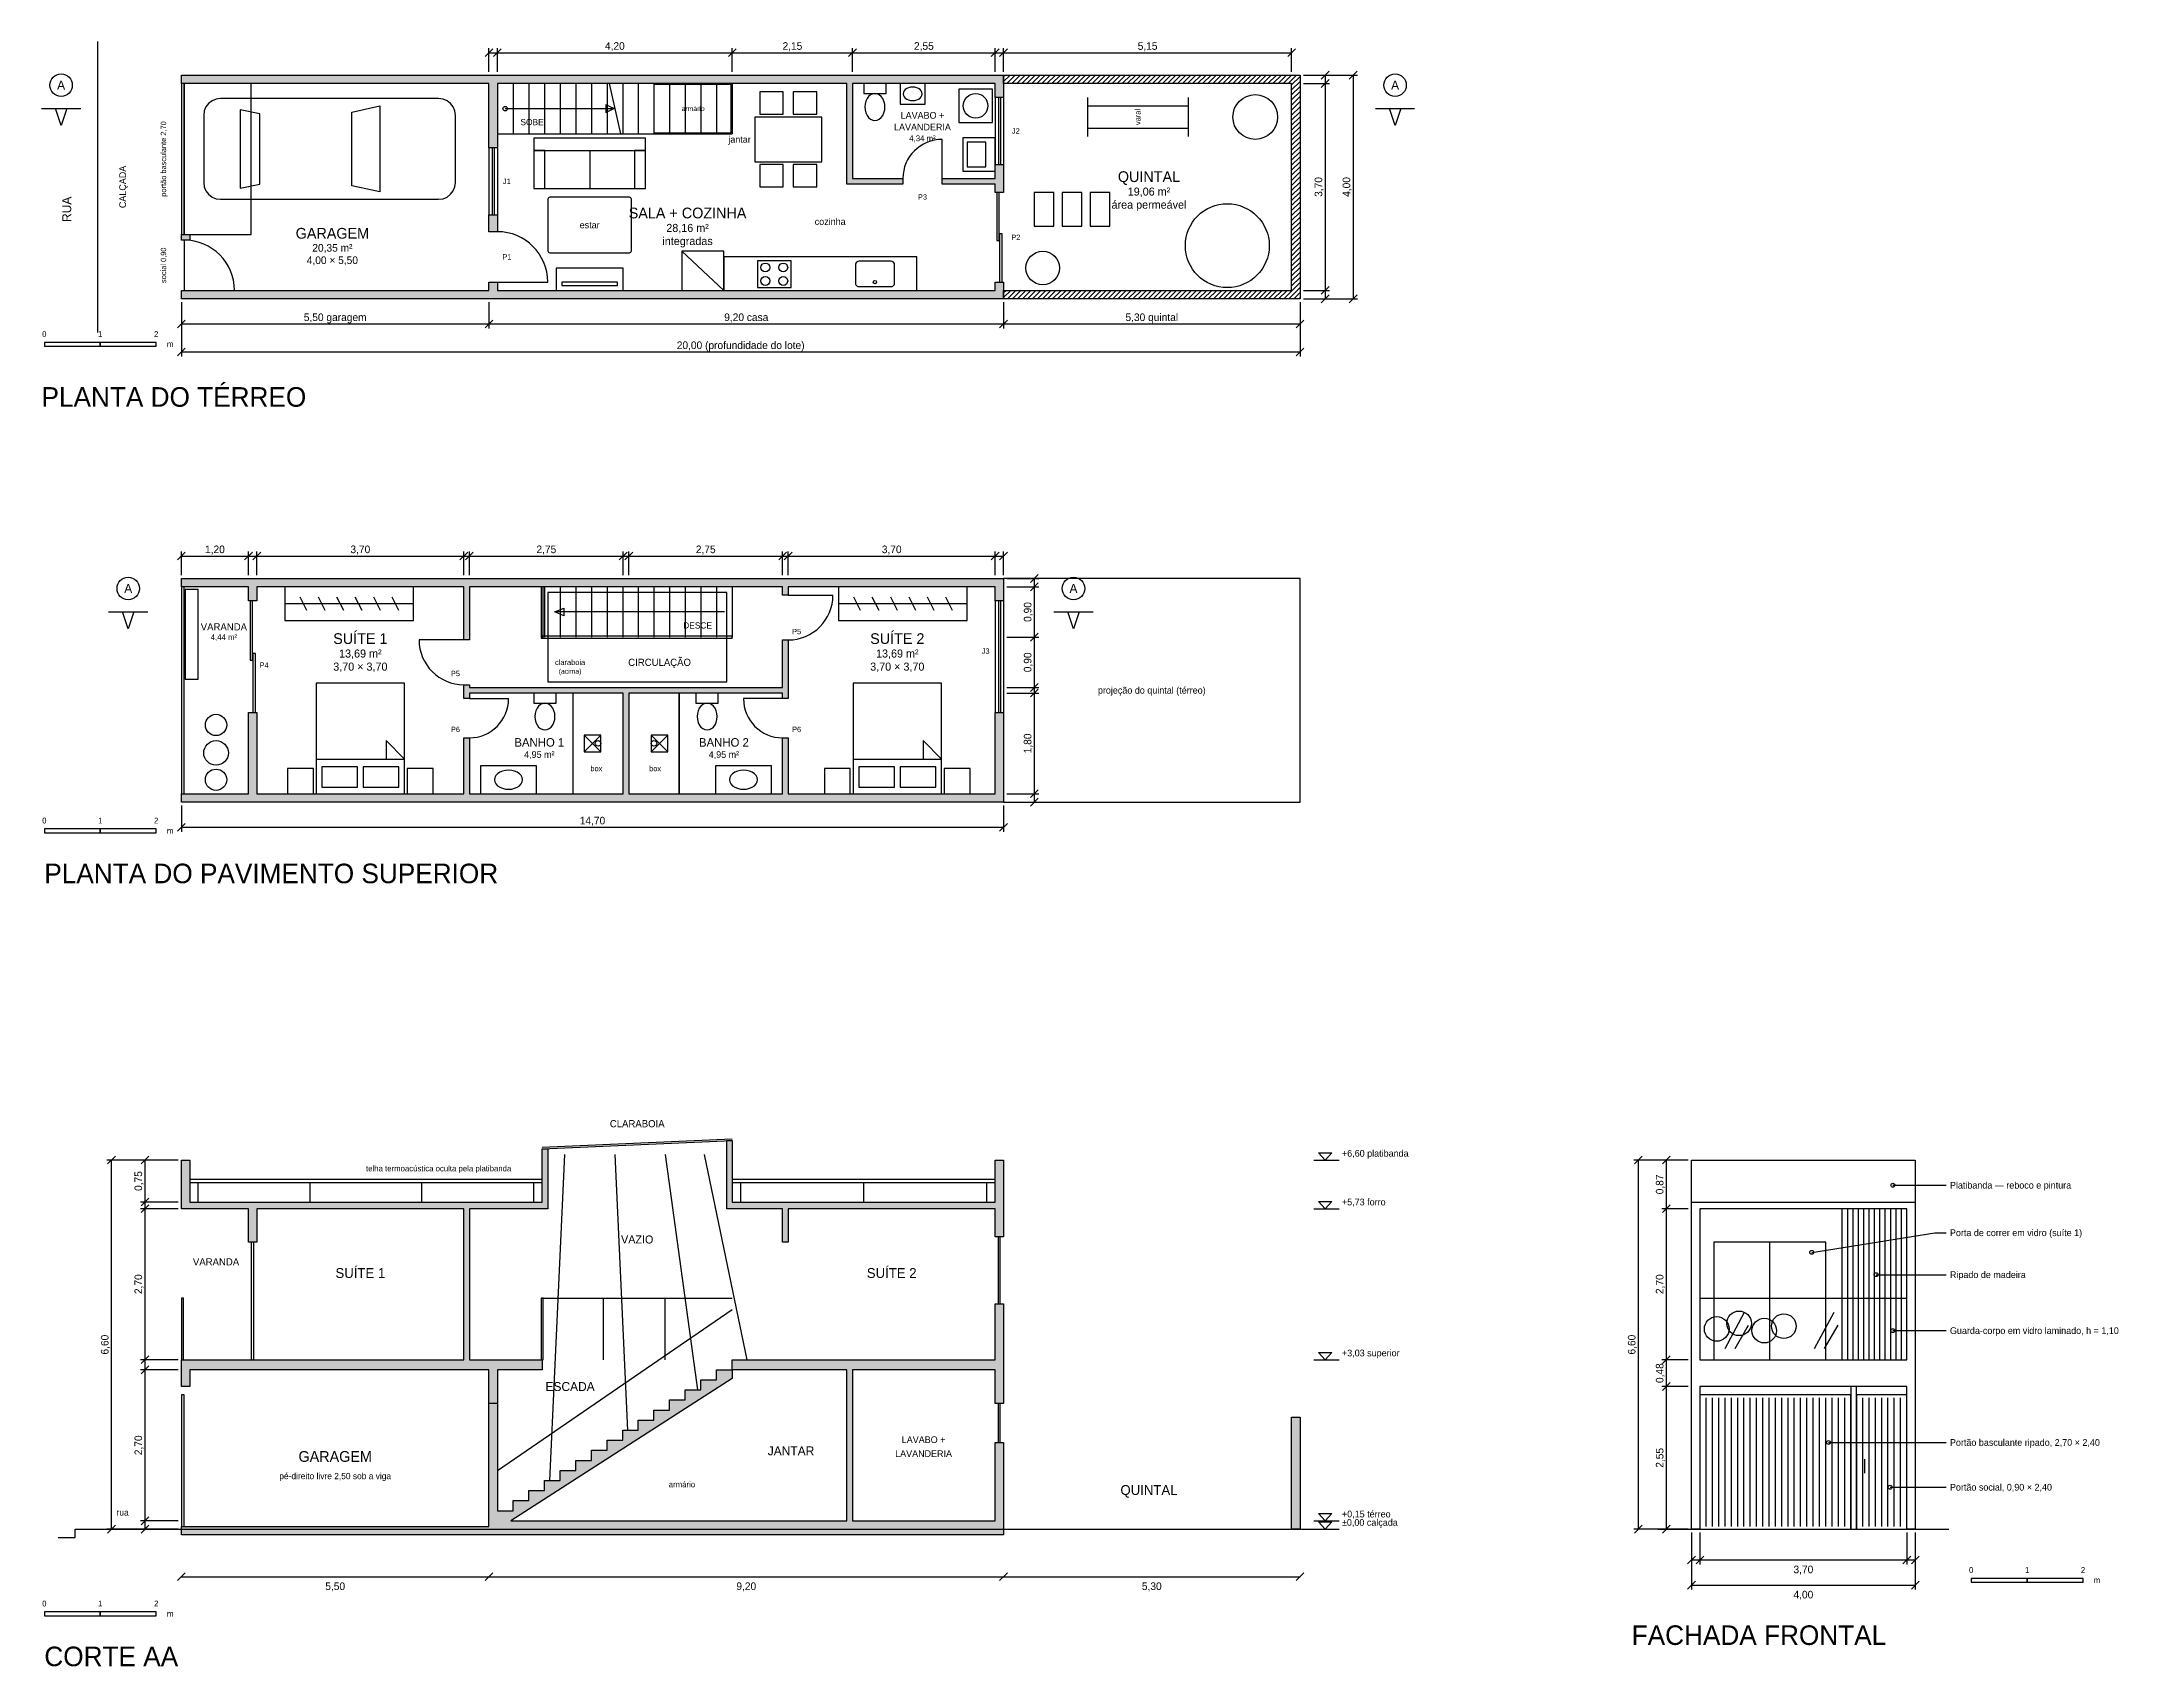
# Model space of a CAD drawing. Header units: metres. Extents: x -2.5 to 34.6, y -28.5 to 0.6.
import ezdxf
from ezdxf.enums import TextEntityAlignment as Align

# ---------------------------------------------------------------- set-up
doc = ezdxf.new("R2010")
doc.units = ezdxf.units.M
for name, color, linetype in [('CORTE-ELEMENTOS', 7, 'Continuous'), ('CORTE-INDICACAO', 1, 'Continuous'), ('COTAS', 3, 'Continuous'), ('ESCADA', 7, 'Continuous'), ('ESQUADRIAS', 5, 'Continuous'), ('FACHADA', 7, 'Continuous'), ('MOBILIARIO', 8, 'Continuous'), ('MUROS', 8, 'Continuous'), ('PAREDES', 7, 'Continuous'), ('PISOS', 9, 'Continuous'), ('PROJECOES', 9, 'Continuous'), ('TEXTOS', 7, 'Continuous'), ('VISTAS', 8, 'Continuous')]:
    doc.layers.add(name, color=color, linetype=linetype)

msp = doc.modelspace()

# ---------------------------------------------------------------- hatches: boundary and pattern name
at = {"layer": 'CORTE-ELEMENTOS'}
h = msp.add_hatch(color=7, dxfattribs=at)
h.paths.add_polyline_path([(0, -26.1), (0, -25.95), (5.5, -25.95), (5.5, -25.85), (5.5, -23.15), (0.15, -23.15), (0.15, -23.45), (0, -23.45), (0, -23.15), (0, -22.97), (0.15, -22.97), (5.05, -22.97), (5.05, -20.27), (1.35, -20.27), (1.35, -20.87), (1.2, -20.87), (1.2, -20.27), (0, -20.27), (0, -20.15), (0, -19.4), (0.15, -19.4), (0.15, -20.15), (6.45, -20.15), (6.45, -19.2), (6.55, -19.2), (6.55, -20.15), (6.55, -20.27), (5.15, -20.27), (5.15, -22.97), (6.45, -22.97), (6.45, -23.15), (5.65, -23.15), (5.65, -25.67), (5.93, -25.67), (5.93, -25.49), (6.21, -25.49), (6.21, -25.31), (6.49, -25.31), (6.49, -25.13), (6.77, -25.13), (6.77, -24.95), (7.05, -24.95), (7.05, -24.77), (7.33, -24.77), (7.33, -24.59), (7.61, -24.59), (7.61, -24.41), (7.89, -24.41), (7.89, -24.23), (8.17, -24.23), (8.17, -24.05), (8.45, -24.05), (8.45, -23.87), (8.73, -23.87), (8.73, -23.69), (9.01, -23.69), (9.01, -23.51), (9.29, -23.51), (9.29, -23.33), (9.57, -23.33), (9.57, -23.15), (9.85, -23.15), (9.85, -23.305), (5.89, -25.85), (11.9, -25.85), (11.9, -23.15), (9.85, -23.15), (9.85, -22.97), (14.55, -22.97), (14.55, -21.97), (14.7, -21.97), (14.7, -22.97), (14.7, -23.15), (14.7, -23.75), (14.55, -23.75), (14.55, -23.15), (12, -23.15), (12, -25.85), (14.55, -25.85), (14.55, -24.45), (14.7, -24.45), (14.7, -25.85), (14.7, -26.1), (5.5, -26.1), (0, -26.1)])
h.paths.add_polyline_path([(9.75, -19.05), (9.85, -19.05), (9.85, -20.15), (14.55, -20.15), (14.55, -19.4), (14.7, -19.4), (14.7, -20.15), (14.7, -20.27), (14.7, -20.77), (14.55, -20.77), (14.55, -20.27), (10.85, -20.27), (10.85, -20.87), (10.75, -20.87), (10.75, -20.27), (9.75, -20.27), (9.75, -20.15), (9.75, -19.05)])
h.paths.add_polyline_path([(20, -26), (19.85, -26), (19.85, -24), (20, -24), (20, -26)])
at = {"layer": 'MUROS'}
h = msp.add_hatch(dxfattribs=at)
h.set_pattern_fill('ANSI31', scale=0.02)
h.paths.add_polyline_path([(14.7, 0), (20, 0), (20, -0.15), (20, -3.85), (20, -4), (14.7, -4), (14.7, -3.85), (19.85, -3.85), (19.85, -0.15), (14.7, -0.15), (14.7, 0)])
at = {"layer": 'PAREDES'}
h = msp.add_hatch(color=7, dxfattribs=at)
h.paths.add_polyline_path([(0.15, -2.95), (0, -2.95), (0, -2.85), (0.15, -2.85), (0.15, -2.95)])
h.paths.add_polyline_path([(0, -0.15), (0, 0), (14.7, 0), (14.7, -0.15), (14.7, -0.4), (14.55, -0.4), (14.55, -0.15), (12, -0.15), (12, -1.85), (12.9, -1.85), (12.9, -1.95), (12, -1.95), (11.9, -1.95), (11.9, -0.15), (5.65, -0.15), (5.65, -1.3), (5.5, -1.3), (5.5, -0.15), (0, -0.15)])
h.paths.add_polyline_path([(14.7, -2.1), (14.55, -2.1), (14.55, -1.95), (13.6, -1.95), (13.6, -1.85), (14.55, -1.85), (14.55, -1.6), (14.7, -1.6), (14.7, -2.1)])
h.paths.add_polyline_path([(14.7, -3.85), (14.7, -4), (0, -4), (0, -3.85), (5.5, -3.85), (5.5, -3.7), (5.65, -3.7), (5.65, -3.85), (14.55, -3.85), (14.55, -3.7), (14.7, -3.7), (14.7, -3.85)])
h.paths.add_polyline_path([(5.5, -2.5), (5.65, -2.5), (5.65, -2.8), (5.5, -2.8), (5.5, -2.5)])
h = msp.add_hatch(color=7, dxfattribs=at)
h.paths.add_polyline_path([(0, -9), (14.7, -9), (14.7, -9.15), (14.7, -9.4), (14.55, -9.4), (14.55, -9.15), (10.85, -9.15), (10.85, -9.3), (10.75, -9.3), (10.75, -9.15), (5.15, -9.15), (5.15, -10.1), (5.05, -10.1), (5.05, -9.15), (1.35, -9.15), (1.35, -9.4), (1.2, -9.4), (1.2, -9.15), (0, -9.15), (0, -9)])
h.paths.add_polyline_path([(14.7, -12.85), (14.7, -13), (0, -13), (0, -12.85), (1.2, -12.85), (1.2, -11.4), (1.35, -11.4), (1.35, -12.85), (5.05, -12.85), (5.05, -11.85), (5.15, -11.85), (5.15, -12.85), (7.9, -12.85), (7.9, -11.05), (5.15, -11.05), (5.15, -11.15), (5.05, -11.15), (5.05, -10.9), (5.15, -10.9), (5.15, -10.95), (10.75, -10.95), (10.75, -10.1), (10.85, -10.1), (10.85, -11.15), (10.75, -11.15), (10.75, -11.05), (8, -11.05), (8, -12.85), (10.75, -12.85), (10.75, -11.85), (10.85, -11.85), (10.85, -12.85), (14.55, -12.85), (14.55, -11.4), (14.7, -11.4), (14.7, -12.85)])

# ---------------------------------------------------------------- linework, layer by layer
at = {"layer": 'CORTE-ELEMENTOS'}
for points in [[(0, -26.1), (0, -25.95), (5.5, -25.95), (5.5, -25.85), (5.5, -23.15), (0.15, -23.15), (0.15, -23.45), (0, -23.45), (0, -23.15), (0, -22.97), (0.15, -22.97), (5.05, -22.97), (5.05, -20.27), (1.35, -20.27), (1.35, -20.87), (1.2, -20.87), (1.2, -20.27), (0, -20.27), (0, -20.15), (0, -19.4), (0.15, -19.4), (0.15, -20.15), (6.45, -20.15), (6.45, -19.2), (6.55, -19.2), (6.55, -20.15), (6.55, -20.27), (5.15, -20.27), (5.15, -22.97), (6.45, -22.97), (6.45, -23.15), (5.65, -23.15), (5.65, -25.67), (5.93, -25.67), (5.93, -25.49), (6.21, -25.49), (6.21, -25.31), (6.49, -25.31), (6.49, -25.13), (6.77, -25.13), (6.77, -24.95), (7.05, -24.95), (7.05, -24.77), (7.33, -24.77), (7.33, -24.59), (7.61, -24.59), (7.61, -24.41), (7.89, -24.41), (7.89, -24.23), (8.17, -24.23), (8.17, -24.05), (8.45, -24.05), (8.45, -23.87), (8.73, -23.87), (8.73, -23.69), (9.01, -23.69), (9.01, -23.51), (9.29, -23.51), (9.29, -23.33), (9.57, -23.33), (9.57, -23.15), (9.85, -23.15), (9.85, -23.305), (5.89, -25.85), (11.9, -25.85), (11.9, -23.15), (9.85, -23.15), (9.85, -22.97), (14.55, -22.97), (14.55, -21.97), (14.7, -21.97), (14.7, -22.97), (14.7, -23.15), (14.7, -23.75), (14.55, -23.75), (14.55, -23.15), (12, -23.15), (12, -25.85), (14.55, -25.85), (14.55, -24.45), (14.7, -24.45), (14.7, -25.85), (14.7, -26.1), (5.5, -26.1), (0, -26.1)], [(9.75, -19.05), (9.85, -19.05), (9.85, -20.15), (14.55, -20.15), (14.55, -19.4), (14.7, -19.4), (14.7, -20.15), (14.7, -20.27), (14.7, -20.77), (14.55, -20.77), (14.55, -20.27), (10.85, -20.27), (10.85, -20.87), (10.75, -20.87), (10.75, -20.27), (9.75, -20.27), (9.75, -20.15), (9.75, -19.05)], [(20, -26), (19.85, -26), (19.85, -24), (20, -24), (20, -26)]]:
    msp.add_lwpolyline(points, close=True, dxfattribs=at)
at = {"layer": 'CORTE-INDICACAO'}
for points in [[(-2.5, -0.6), (-1.8, -0.6)], [(21.35, -0.6), (22.05, -0.6)], [(-1.3, -9.6), (-0.6, -9.6)], [(15.6, -9.6), (16.3, -9.6)]]:
    msp.add_lwpolyline(points, dxfattribs=at)
for points in [[(-2.25, -0.6), (-2.05, -0.6), (-2.15, -0.9)], [(21.6, -0.6), (21.8, -0.6), (21.7, -0.9)], [(-1.05, -9.6), (-0.85, -9.6), (-0.95, -9.9)], [(15.85, -9.6), (16.05, -9.6), (15.95, -9.9)]]:
    msp.add_lwpolyline(points, close=True, dxfattribs=at)
for centre in [(-2.15, -0.18), (21.7, -0.18), (-0.95, -9.18), (15.95, -9.18)]:
    msp.add_circle(centre, 0.2, dxfattribs=at)
at = {"layer": 'COTAS'}
for points in [[(5.43, 0.33), (5.57, 0.47)], [(5.5, 0.06), (5.5, 0.48)], [(5.5, 0.4), (19.85, 0.4)], [(5.58, 0.33), (5.72, 0.47)], [(5.65, 0.06), (5.65, 0.48)], [(9.78, 0.33), (9.92, 0.47)], [(9.85, 0.06), (9.85, 0.48)], [(11.93, 0.33), (12.07, 0.47)], [(12, 0.06), (12, 0.48)], [(14.48, 0.33), (14.62, 0.47)], [(14.55, 0.06), (14.55, 0.48)], [(14.63, 0.33), (14.77, 0.47)], [(14.7, 0.06), (14.7, 0.48)], [(19.78, 0.33), (19.92, 0.47)], [(19.85, 0.06), (19.85, 0.48)], [(20.06, 0), (20.53, 0)], [(20.06, 0), (21.03, 0)], [(20.38, -0.07), (20.52, 0.07)], [(20.45, 0), (20.45, -4)], [(20.88, -0.07), (21.02, 0.07)], [(20.95, 0), (20.95, -4)], [(20.06, -0.15), (20.53, -0.15)], [(20.38, -0.22), (20.52, -0.08)], [(0, -4.06), (0, -4.53)], [(0, -4.06), (0, -5.03)], [(5.5, -4.06), (5.5, -4.53)], [(14.7, -4.06), (14.7, -4.53)], [(20, -4.06), (20, -4.53)], [(20, -4.06), (20, -5.03)], [(20.06, -3.85), (20.53, -3.85)], [(20.06, -4), (20.53, -4)], [(20.06, -4), (21.03, -4)], [(20.38, -3.92), (20.52, -3.78)], [(20.38, -4.07), (20.52, -3.93)], [(20.88, -4.07), (21.02, -3.93)], [(-0.07, -4.52), (0.07, -4.38)], [(0, -4.45), (20, -4.45)], [(5.43, -4.52), (5.57, -4.38)], [(14.63, -4.52), (14.77, -4.38)], [(19.93, -4.52), (20.07, -4.38)], [(-0.07, -5.02), (0.07, -4.88)], [(0, -4.95), (20, -4.95)], [(19.93, -5.02), (20.07, -4.88)], [(-0.07, -8.67), (0.07, -8.53)], [(0, -8.94), (0, -8.52)], [(1.13, -8.67), (1.27, -8.53)], [(1.2, -8.94), (1.2, -8.52)], [(1.28, -8.67), (1.42, -8.53)], [(1.35, -8.94), (1.35, -8.52)], [(4.98, -8.67), (5.12, -8.53)], [(5.05, -8.94), (5.05, -8.52)], [(5.08, -8.67), (5.22, -8.53)], [(5.15, -8.94), (5.15, -8.52)], [(7.83, -8.67), (7.97, -8.53)], [(7.9, -8.94), (7.9, -8.52)], [(7.93, -8.67), (8.07, -8.53)], [(8, -8.94), (8, -8.52)], [(10.68, -8.67), (10.82, -8.53)], [(10.75, -8.94), (10.75, -8.52)], [(10.78, -8.67), (10.92, -8.53)], [(10.85, -8.94), (10.85, -8.52)], [(14.48, -8.67), (14.62, -8.53)], [(14.55, -8.94), (14.55, -8.52)], [(14.63, -8.67), (14.77, -8.53)], [(14.7, -8.94), (14.7, -8.52)], [(0, -8.6), (14.7, -8.6)], [(14.76, -9), (15.33, -9)], [(14.76, -9.15), (15.33, -9.15)], [(15.18, -9.07), (15.32, -8.93)], [(15.18, -9.22), (15.32, -9.08)], [(15.25, -9), (15.25, -13)], [(15.18, -10.12), (15.32, -9.98)], [(14.76, -10.05), (15.33, -10.05)], [(14.76, -10.95), (15.33, -10.95)], [(14.76, -11.05), (15.33, -11.05)], [(15.18, -11.02), (15.32, -10.88)], [(15.18, -11.12), (15.32, -10.98)], [(14.76, -12.85), (15.33, -12.85)], [(15.18, -12.92), (15.32, -12.78)], [(15.18, -13.07), (15.32, -12.93)], [(0, -13.06), (0, -13.53)], [(14.7, -13.06), (14.7, -13.53)], [(14.76, -13), (15.33, -13)], [(-0.07, -13.52), (0.07, -13.38)], [(0, -13.45), (14.7, -13.45)], [(14.63, -13.52), (14.77, -13.38)], [(-0.06, -19.4), (-1.33, -19.4)], [(-1.32, -19.47), (-1.18, -19.33)], [(-1.25, -26), (-1.25, -19.4)], [(-0.06, -19.4), (-0.73, -19.4)], [(-0.72, -19.47), (-0.58, -19.33)], [(-0.65, -26), (-0.65, -19.4)], [(20.25, -19.4), (20.7, -19.4)], [(26.94, -19.4), (25.97, -19.4)], [(25.98, -19.47), (26.12, -19.33)], [(26.05, -26), (26.05, -19.4)], [(26.94, -19.4), (26.47, -19.4)], [(26.48, -19.47), (26.62, -19.33)], [(26.55, -26), (26.55, -19.4)], [(-0.06, -20.15), (-0.73, -20.15)], [(-0.06, -20.27), (-0.73, -20.27)], [(-0.72, -20.22), (-0.58, -20.08)], [(-0.72, -20.34), (-0.58, -20.2)], [(20.25, -20.27), (20.7, -20.27)], [(26.94, -20.27), (26.47, -20.27)], [(26.48, -20.34), (26.62, -20.2)], [(-0.06, -22.97), (-0.73, -22.97)], [(-0.72, -23.04), (-0.58, -22.9)], [(20.25, -22.97), (20.7, -22.97)], [(26.94, -22.97), (26.47, -22.97)], [(26.48, -23.04), (26.62, -22.9)], [(-0.06, -23.15), (-0.73, -23.15)], [(-0.72, -23.22), (-0.58, -23.08)], [(26.48, -23.52), (26.62, -23.38)], [(26.94, -23.45), (26.47, -23.45)], [(-1.32, -26.07), (-1.18, -25.93)], [(-0.06, -25.85), (-0.73, -25.85)], [(-0.72, -25.92), (-0.58, -25.78)], [(-0.72, -26.07), (-0.58, -25.93)], [(20.25, -25.85), (20.7, -25.85)], [(25.98, -26.07), (26.12, -25.93)], [(26.48, -26.07), (26.62, -25.93)], [(-0.06, -26), (-1.33, -26)], [(-0.06, -26), (-0.73, -26)], [(20.25, -26), (20.7, -26)], [(26.94, -26), (25.97, -26)], [(26.94, -26), (26.47, -26)], [(27, -26.06), (27, -26.63)], [(27, -26.06), (27, -27.08)], [(27.15, -26.06), (27.15, -26.63)], [(30.85, -26.06), (30.85, -26.63)], [(31, -26.06), (31, -26.63)], [(31, -26.06), (31, -27.08)], [(26.93, -26.62), (27.07, -26.48)], [(27, -26.55), (31, -26.55)], [(27.08, -26.62), (27.22, -26.48)], [(30.78, -26.62), (30.92, -26.48)], [(30.93, -26.62), (31.07, -26.48)], [(-0.07, -26.92), (0.07, -26.78)], [(0, -26.85), (20, -26.85)], [(5.43, -26.92), (5.57, -26.78)], [(14.63, -26.92), (14.77, -26.78)], [(19.93, -26.92), (20.07, -26.78)], [(26.93, -27.07), (27.07, -26.93)], [(27, -27), (31, -27)], [(30.93, -27.07), (31.07, -26.93)]]:
    msp.add_lwpolyline(points, dxfattribs=at)
for points in [[(20.45, -19.4), (20.33, -19.27), (20.57, -19.27)], [(20.45, -20.27), (20.33, -20.14), (20.57, -20.14)], [(20.45, -22.97), (20.33, -22.84), (20.57, -22.84)], [(20.45, -25.85), (20.33, -25.72), (20.57, -25.72)], [(20.45, -26), (20.33, -25.87), (20.57, -25.87)]]:
    msp.add_lwpolyline(points, close=True, dxfattribs=at)
at = {"layer": 'ESCADA'}
for points in [[(5.65, -0.15), (5.65, -1.05)], [(5.93, -0.15), (5.93, -1.05)], [(6.21, -0.15), (6.21, -1.05)], [(6.49, -0.15), (6.49, -1.05)], [(6.77, -0.15), (6.77, -1.05)], [(7.05, -0.15), (7.05, -1.05)], [(7.33, -0.15), (7.33, -1.05)], [(7.61, -0.15), (7.61, -1.05)], [(7.65, -0.15), (7.85, -1.05)], [(5.79, -0.6), (7.75, -0.6)], [(5.65, -1.05), (9.85, -1.05)], [(6.49, -9.15), (6.49, -10.05)], [(6.77, -9.15), (6.77, -10.05)], [(7.05, -9.15), (7.05, -10.05)], [(7.33, -9.15), (7.33, -10.05)], [(7.61, -9.15), (7.61, -10.05)], [(7.89, -9.15), (7.89, -10.05)], [(8.17, -9.15), (8.17, -10.05)], [(8.45, -9.15), (8.45, -10.05)], [(8.73, -9.15), (8.73, -10.05)], [(9.01, -9.15), (9.01, -10.05)], [(9.29, -9.15), (9.29, -10.05)], [(9.57, -9.15), (9.57, -10.05)], [(9.85, -9.15), (9.85, -10.05)], [(9.71, -9.6), (6.7, -9.6)]]:
    msp.add_lwpolyline(points, dxfattribs=at)
for points in [[(7.59, -0.53), (7.59, -0.67), (7.73, -0.6)], [(0, -9.15), (0, -12.85), (0.05, -12.85), (0.05, -9.15)], [(6.43, -9.15), (6.43, -10.07), (6.47, -10.07), (6.47, -9.15)], [(6.84, -9.53), (6.84, -9.67), (6.68, -9.6)], [(6.45, -10.03), (6.45, -10.07), (9.85, -10.07), (9.85, -10.03)]]:
    msp.add_lwpolyline(points, close=True, dxfattribs=at)
msp.add_circle((5.79, -0.6), 0.04, dxfattribs=at)
at = {"layer": 'ESQUADRIAS'}
for points in [[(0, -0.15), (0, -2.85), (0.05, -2.85), (0.05, -0.15)], [(14.578, -2.1), (14.578, -2.96), (14.622, -2.96), (14.622, -2.1)], [(14.628, -2.84), (14.628, -3.7), (14.672, -3.7), (14.672, -2.84)], [(1.228, -9.4), (1.228, -10.46), (1.272, -10.46), (1.272, -9.4)], [(1.278, -10.34), (1.278, -11.4), (1.323, -11.4), (1.323, -10.34)], [(27.4, -22.97), (29.4, -22.97), (29.4, -20.87), (27.4, -20.87)], [(0, -22.97), (0.04, -22.97), (0.04, -21.87), (0, -21.87)], [(6.43, -22.97), (6.47, -22.97), (6.47, -21.87), (6.43, -21.87)], [(0, -25.95), (0.05, -25.95), (0.05, -23.6), (0, -23.6)], [(27.15, -26), (29.85, -26), (29.85, -23.6), (27.15, -23.6)], [(29.95, -26), (30.85, -26), (30.85, -23.6), (29.95, -23.6)]]:
    msp.add_lwpolyline(points, close=True, dxfattribs=at)
for points in [[(14.55, -0.4), (14.55, -1.6)], [(14.607, -0.4), (14.607, -1.6)], [(14.643, -0.4), (14.643, -1.6)], [(14.7, -0.4), (14.7, -1.6)], [(5.5, -1.3), (5.5, -2.5)], [(5.557, -1.3), (5.557, -2.5)], [(5.593, -1.3), (5.593, -2.5)], [(5.65, -1.3), (5.65, -2.5)], [(13.6, -1.85), (13.6, -1.15)], [(5.65, -3.7), (6.55, -3.7)], [(0.05, -3.85), (0.95, -3.85)], [(10.85, -9.3), (11.65, -9.3)], [(14.55, -9.4), (14.55, -11.4)], [(14.607, -9.4), (14.607, -11.4)], [(14.643, -9.4), (14.643, -11.4)], [(14.7, -9.4), (14.7, -11.4)], [(5.05, -10.1), (4.25, -10.1)], [(7, -11.05), (7, -12.85)], [(8.9, -11.05), (8.9, -12.85)], [(5.15, -11.15), (5.85, -11.15)], [(10.75, -11.15), (10.05, -11.15)], [(6.45, -19.17), (9.85, -19.02)], [(6.45, -19.2), (9.85, -19.05)], [(14.61, -21.97), (14.61, -20.77)], [(14.64, -21.97), (14.64, -20.77)], [(1.255, -22.97), (1.255, -20.87)], [(1.295, -22.97), (1.295, -20.87)], [(28.4, -22.97), (28.4, -20.87)], [(27.15, -21.87), (30.85, -21.87)], [(14.61, -24.45), (14.61, -23.75)], [(14.64, -24.45), (14.64, -23.75)], [(30.1, -25), (30.1, -24.75)]]:
    msp.add_lwpolyline(points, dxfattribs=at)
for centre, radius, start, end in [((13.6, -1.85), 0.7, -270, -180), ((0.05, -3.85), 0.9, 0, 90), ((5.65, -3.7), 0.9, 0, 90), ((10.85, -9.3), 0.8, -90, 0), ((5.05, -10.1), 0.8, -180, -90), ((5.15, -11.15), 0.7, -90, 0), ((10.75, -11.15), 0.7, -180, -90)]:
    msp.add_arc(centre, radius, start, end, dxfattribs=at)
at = {"layer": 'FACHADA'}
for points in [[(27.15, -23.45), (27.15, -26), (27, -26), (27, -19.4), (27.15, -19.4), (30.85, -19.4), (31, -19.4), (31, -26), (30.85, -26), (30.85, -23.45), (27.15, -23.45)], [(27.15, -22.97), (30.85, -22.97), (30.85, -20.27), (27.15, -20.27), (27.15, -22.97)], [(29.95, -26), (29.95, -23.45), (29.85, -23.45), (29.85, -26), (29.95, -26)]]:
    msp.add_lwpolyline(points, close=True, dxfattribs=at)
at = {"layer": 'MOBILIARIO'}
for points in [[(10.34, -0.3), (10.34, -0.7), (10.76, -0.7), (10.76, -0.3)], [(10.94, -0.3), (10.94, -0.7), (11.36, -0.7), (11.36, -0.3)], [(12.2, -0.15), (12.2, -0.33), (12.6, -0.33), (12.6, -0.15)], [(12.4, -0.81), (12.44, -0.804), (12.478, -0.786), (12.512, -0.758), (12.541, -0.72), (12.562, -0.674), (12.575, -0.623), (12.58, -0.57), (12.575, -0.517), (12.562, -0.466), (12.541, -0.42), (12.512, -0.382), (12.478, -0.354), (12.44, -0.336), (12.4, -0.33), (12.36, -0.336), (12.322, -0.354), (12.288, -0.382), (12.259, -0.42), (12.238, -0.466), (12.225, -0.517), (12.22, -0.57), (12.225, -0.623), (12.238, -0.674), (12.259, -0.72), (12.288, -0.758), (12.322, -0.786), (12.36, -0.804)], [(12.85, -0.15), (12.85, -0.52), (13.3, -0.52), (13.3, -0.15)], [(13.075, -0.455), (13.113, -0.452), (13.149, -0.443), (13.181, -0.429), (13.208, -0.41), (13.228, -0.387), (13.241, -0.362), (13.245, -0.335), (13.241, -0.308), (13.228, -0.283), (13.208, -0.26), (13.181, -0.241), (13.149, -0.227), (13.113, -0.218), (13.075, -0.215), (13.037, -0.218), (13.001, -0.227), (12.969, -0.241), (12.942, -0.26), (12.922, -0.283), (12.909, -0.308), (12.905, -0.335), (12.909, -0.362), (12.922, -0.387), (12.942, -0.41), (12.969, -0.429), (13.001, -0.443), (13.037, -0.452)], [(13.9, -0.25), (13.9, -0.85), (14.5, -0.85), (14.5, -0.25)], [(0.4, -1.92), (0.41, -1.998), (0.44, -2.07), (0.488, -2.132), (0.55, -2.18), (0.622, -2.21), (0.7, -2.22), (4.6, -2.22), (4.678, -2.21), (4.75, -2.18), (4.812, -2.132), (4.86, -2.07), (4.89, -1.998), (4.9, -1.92), (4.9, -0.72), (4.89, -0.642), (4.86, -0.57), (4.812, -0.508), (4.75, -0.46), (4.678, -0.43), (4.6, -0.42), (0.7, -0.42), (0.622, -0.43), (0.55, -0.46), (0.488, -0.508), (0.44, -0.57), (0.41, -0.642), (0.4, -0.72)], [(1.05, -0.62), (1.05, -2.02), (1.4, -1.95), (1.4, -0.69)], [(3.55, -0.55), (3.55, -2.09), (3.05, -1.98), (3.05, -0.66)], [(10.25, -0.75), (10.25, -1.55), (11.45, -1.55), (11.45, -0.75)], [(6.3, -1.13), (6.3, -2.03), (8.3, -2.03), (8.3, -1.13)], [(6.3, -1.13), (6.3, -1.35), (8.3, -1.35), (8.3, -1.13)], [(6.3, -1.35), (6.3, -2.03), (6.5, -2.03), (6.5, -1.35)], [(8.1, -1.35), (8.1, -2.03), (8.3, -2.03), (8.3, -1.35)], [(13.97, -1.12), (13.97, -1.72), (14.55, -1.72), (14.55, -1.12)], [(14.05, -1.2), (14.05, -1.64), (14.38, -1.64), (14.38, -1.2)], [(10.34, -1.6), (10.34, -2), (10.76, -2), (10.76, -1.6)], [(10.94, -1.6), (10.94, -2), (11.36, -2), (11.36, -1.6)], [(6.55, -3.13), (6.552, -3.143), (6.557, -3.155), (6.565, -3.165), (6.575, -3.173), (6.587, -3.178), (6.6, -3.18), (8, -3.18), (8.013, -3.178), (8.025, -3.173), (8.035, -3.165), (8.043, -3.155), (8.048, -3.143), (8.05, -3.13), (8.05, -2.23), (8.048, -2.217), (8.043, -2.205), (8.035, -2.195), (8.025, -2.187), (8.013, -2.182), (8, -2.18), (6.6, -2.18), (6.587, -2.182), (6.575, -2.187), (6.565, -2.195), (6.557, -2.205), (6.552, -2.217), (6.55, -2.23)], [(15.25, -2.1), (15.25, -2.7), (15.6, -2.7), (15.6, -2.1)], [(15.75, -2.1), (15.75, -2.7), (16.1, -2.7), (16.1, -2.1)], [(16.25, -2.1), (16.25, -2.7), (16.6, -2.7), (16.6, -2.1)], [(8.95, -3.15), (8.95, -3.85), (9.7, -3.85), (9.7, -3.15)], [(9.7, -3.25), (9.7, -3.85), (13.15, -3.85), (13.15, -3.25)], [(10.3, -3.32), (10.3, -3.8), (10.9, -3.8), (10.9, -3.32)], [(12.05, -3.72), (12.052, -3.736), (12.058, -3.75), (12.068, -3.762), (12.08, -3.772), (12.094, -3.778), (12.11, -3.78), (12.69, -3.78), (12.706, -3.778), (12.72, -3.772), (12.732, -3.762), (12.742, -3.75), (12.748, -3.736), (12.75, -3.72), (12.75, -3.39), (12.748, -3.374), (12.742, -3.36), (12.732, -3.348), (12.72, -3.338), (12.706, -3.332), (12.69, -3.33), (12.11, -3.33), (12.094, -3.332), (12.08, -3.338), (12.068, -3.348), (12.058, -3.36), (12.052, -3.374), (12.05, -3.39)], [(6.7, -3.45), (6.7, -3.85), (7.9, -3.85), (7.9, -3.45)], [(6.8, -3.7), (6.8, -3.76), (7.8, -3.76), (7.8, -3.7)], [(0.07, -9.2), (0.07, -10.8), (0.3, -10.8), (0.3, -9.2)], [(1.85, -9.15), (1.85, -9.75), (4.15, -9.75), (4.15, -9.15)], [(11.75, -9.15), (11.75, -9.75), (14.05, -9.75), (14.05, -9.15)], [(2.41, -10.87), (2.41, -12.85), (3.99, -12.85), (3.99, -10.87)], [(6.3, -11.05), (6.3, -11.23), (6.7, -11.23), (6.7, -11.05)], [(9.2, -11.05), (9.2, -11.23), (9.6, -11.23), (9.6, -11.05)], [(12.01, -10.87), (12.01, -12.85), (13.59, -12.85), (13.59, -10.87)], [(6.5, -11.71), (6.54, -11.704), (6.578, -11.686), (6.612, -11.658), (6.641, -11.62), (6.662, -11.574), (6.675, -11.523), (6.68, -11.47), (6.675, -11.417), (6.662, -11.366), (6.641, -11.32), (6.612, -11.282), (6.578, -11.254), (6.54, -11.236), (6.5, -11.23), (6.46, -11.236), (6.422, -11.254), (6.388, -11.282), (6.359, -11.32), (6.338, -11.366), (6.325, -11.417), (6.32, -11.47), (6.325, -11.523), (6.338, -11.574), (6.359, -11.62), (6.388, -11.658), (6.422, -11.686), (6.46, -11.704)], [(9.4, -11.71), (9.44, -11.704), (9.478, -11.686), (9.512, -11.658), (9.541, -11.62), (9.562, -11.574), (9.575, -11.523), (9.58, -11.47), (9.575, -11.417), (9.562, -11.366), (9.541, -11.32), (9.512, -11.282), (9.478, -11.254), (9.44, -11.236), (9.4, -11.23), (9.36, -11.236), (9.322, -11.254), (9.288, -11.282), (9.259, -11.32), (9.238, -11.366), (9.225, -11.417), (9.22, -11.47), (9.225, -11.523), (9.238, -11.574), (9.259, -11.62), (9.288, -11.658), (9.322, -11.686), (9.36, -11.704)], [(1.9, -12.4), (1.9, -12.85), (2.36, -12.85), (2.36, -12.4)], [(2.51, -12.37), (2.51, -12.73), (3.15, -12.73), (3.15, -12.37)], [(3.25, -12.37), (3.25, -12.73), (3.89, -12.73), (3.89, -12.37)], [(4.04, -12.4), (4.04, -12.85), (4.5, -12.85), (4.5, -12.4)], [(5.35, -12.35), (5.35, -12.85), (6.35, -12.85), (6.35, -12.35)], [(5.85, -12.77), (5.906, -12.766), (5.958, -12.753), (6.006, -12.733), (6.045, -12.706), (6.075, -12.674), (6.094, -12.638), (6.1, -12.6), (6.094, -12.562), (6.075, -12.526), (6.045, -12.494), (6.006, -12.467), (5.958, -12.447), (5.906, -12.434), (5.85, -12.43), (5.794, -12.434), (5.742, -12.447), (5.694, -12.467), (5.655, -12.494), (5.625, -12.526), (5.606, -12.562), (5.6, -12.6), (5.606, -12.638), (5.625, -12.674), (5.655, -12.706), (5.694, -12.733), (5.742, -12.753), (5.794, -12.766)], [(9.55, -12.35), (9.55, -12.85), (10.55, -12.85), (10.55, -12.35)], [(10.05, -12.77), (10.106, -12.766), (10.158, -12.753), (10.206, -12.733), (10.245, -12.706), (10.275, -12.674), (10.294, -12.638), (10.3, -12.6), (10.294, -12.562), (10.275, -12.526), (10.245, -12.494), (10.206, -12.467), (10.158, -12.447), (10.106, -12.434), (10.05, -12.43), (9.994, -12.434), (9.942, -12.447), (9.894, -12.467), (9.855, -12.494), (9.825, -12.526), (9.806, -12.562), (9.8, -12.6), (9.806, -12.638), (9.825, -12.674), (9.855, -12.706), (9.894, -12.733), (9.942, -12.753), (9.994, -12.766)], [(11.5, -12.4), (11.5, -12.85), (11.96, -12.85), (11.96, -12.4)], [(12.11, -12.37), (12.11, -12.73), (12.75, -12.73), (12.75, -12.37)], [(12.85, -12.37), (12.85, -12.73), (13.49, -12.73), (13.49, -12.37)], [(13.64, -12.4), (13.64, -12.85), (14.1, -12.85), (14.1, -12.4)]]:
    msp.add_lwpolyline(points, close=True, dxfattribs=at)
for points in [[(16.2, -0.4), (16.2, -1.1)], [(16.2, -0.55), (18, -0.55)], [(18, -0.4), (18, -1.1)], [(16.2, -0.95), (18, -0.95)], [(7.3, -1.35), (7.3, -2.03)], [(8.95, -3.15), (9.7, -3.85)], [(1.85, -9.45), (4.15, -9.45)], [(2.119, -9.33), (2.239, -9.57)], [(2.447, -9.33), (2.567, -9.57)], [(2.776, -9.33), (2.896, -9.57)], [(3.104, -9.33), (3.224, -9.57)], [(3.433, -9.33), (3.553, -9.57)], [(3.761, -9.33), (3.881, -9.57)], [(11.75, -9.45), (14.05, -9.45)], [(12.019, -9.33), (12.139, -9.57)], [(12.347, -9.33), (12.467, -9.57)], [(12.676, -9.33), (12.796, -9.57)], [(13.004, -9.33), (13.124, -9.57)], [(13.333, -9.33), (13.453, -9.57)], [(13.661, -9.33), (13.781, -9.57)], [(2.41, -12.23), (3.99, -12.23)], [(3.99, -12.23), (3.66, -11.9)], [(3.66, -11.9), (3.66, -12.23)], [(12.01, -12.23), (13.59, -12.23)], [(13.59, -12.23), (13.26, -11.9)], [(13.26, -11.9), (13.26, -12.23)], [(6.85, -19.3), (6.583, -25.131)], [(7.75, -19.3), (7.976, -24.231)], [(8.65, -19.3), (9.229, -23.511)], [(9.35, -19.3), (10.107, -22.971)], [(29.696, -22.97), (29.696, -20.27)], [(29.792, -22.97), (29.792, -20.27)], [(29.888, -22.97), (29.888, -20.27)], [(29.985, -22.97), (29.985, -20.27)], [(30.081, -22.97), (30.081, -20.27)], [(30.177, -22.97), (30.177, -20.27)], [(30.273, -22.97), (30.273, -20.27)], [(30.369, -22.97), (30.369, -20.27)], [(30.465, -22.97), (30.465, -20.27)], [(30.562, -22.97), (30.562, -20.27)], [(30.658, -22.97), (30.658, -20.27)], [(30.754, -22.97), (30.754, -20.27)]]:
    msp.add_lwpolyline(points, dxfattribs=at)
for centre, radius in [((14.2, -0.55), 0.22), ((19.2, -0.75), 0.4), ((18.7, -3.05), 0.75), ((15.4, -3.45), 0.3), ((10.44, -3.44), 0.08), ((10.44, -3.68), 0.08), ((10.76, -3.44), 0.08), ((10.76, -3.68), 0.08), ((12.4, -3.7), 0.03), ((0.62, -11.62), 0.19), ((0.62, -12.12), 0.22), ((7.45, -11.95), 0.05), ((8.45, -11.95), 0.05), ((0.62, -12.6), 0.19)]:
    msp.add_circle(centre, radius, dxfattribs=at)
at = {"layer": 'MUROS'}
msp.add_lwpolyline([(14.7, 0), (20, 0), (20, -0.15), (20, -3.85), (20, -4), (14.7, -4), (14.7, -3.85), (19.85, -3.85), (19.85, -0.15), (14.7, -0.15), (14.7, 0)], close=True, dxfattribs=at)
at = {"layer": 'PAREDES'}
for points in [[(0, -0.15), (0, 0), (14.7, 0), (14.7, -0.15), (14.7, -0.4), (14.55, -0.4), (14.55, -0.15), (12, -0.15), (12, -1.85), (12.9, -1.85), (12.9, -1.95), (12, -1.95), (11.9, -1.95), (11.9, -0.15), (5.65, -0.15), (5.65, -1.3), (5.5, -1.3), (5.5, -0.15), (0, -0.15)], [(14.7, -2.1), (14.55, -2.1), (14.55, -1.95), (13.6, -1.95), (13.6, -1.85), (14.55, -1.85), (14.55, -1.6), (14.7, -1.6), (14.7, -2.1)], [(5.5, -2.5), (5.65, -2.5), (5.65, -2.8), (5.5, -2.8), (5.5, -2.5)], [(0.15, -2.95), (0, -2.95), (0, -2.85), (0.15, -2.85), (0.15, -2.95)], [(14.7, -3.85), (14.7, -4), (0, -4), (0, -3.85), (5.5, -3.85), (5.5, -3.7), (5.65, -3.7), (5.65, -3.85), (14.55, -3.85), (14.55, -3.7), (14.7, -3.7), (14.7, -3.85)], [(0, -9), (14.7, -9), (14.7, -9.15), (14.7, -9.4), (14.55, -9.4), (14.55, -9.15), (10.85, -9.15), (10.85, -9.3), (10.75, -9.3), (10.75, -9.15), (5.15, -9.15), (5.15, -10.1), (5.05, -10.1), (5.05, -9.15), (1.35, -9.15), (1.35, -9.4), (1.2, -9.4), (1.2, -9.15), (0, -9.15), (0, -9)], [(14.7, -12.85), (14.7, -13), (0, -13), (0, -12.85), (1.2, -12.85), (1.2, -11.4), (1.35, -11.4), (1.35, -12.85), (5.05, -12.85), (5.05, -11.85), (5.15, -11.85), (5.15, -12.85), (7.9, -12.85), (7.9, -11.05), (5.15, -11.05), (5.15, -11.15), (5.05, -11.15), (5.05, -10.9), (5.15, -10.9), (5.15, -10.95), (10.75, -10.95), (10.75, -10.1), (10.85, -10.1), (10.85, -11.15), (10.75, -11.15), (10.75, -11.05), (8, -11.05), (8, -12.85), (10.75, -12.85), (10.75, -11.85), (10.85, -11.85), (10.85, -12.85), (14.55, -12.85), (14.55, -11.4), (14.7, -11.4), (14.7, -12.85)]]:
    msp.add_lwpolyline(points, close=True, dxfattribs=at)
at = {"layer": 'PISOS'}
for points in [[(14.7, -9), (14.7, -13), (20, -13), (20, -9)], [(7, -11.05), (7, -12.85), (7.9, -12.85), (7.9, -11.05)], [(8, -11.05), (8, -12.85), (8.9, -12.85), (8.9, -11.05)]]:
    msp.add_lwpolyline(points, close=True, dxfattribs=at)
at = {"layer": 'PROJECOES'}
for points in [[(0.05, -0.15), (0.05, -2.85), (1.25, -2.85), (1.25, -0.15)], [(8.45, -0.17), (8.45, -1.03), (9.83, -1.03), (9.83, -0.17)], [(6.55, -9.25), (6.55, -10.85), (9.75, -10.85), (9.75, -9.25)], [(7.2, -11.8), (7.2, -12.1), (7.5, -12.1), (7.5, -11.8)], [(8.4, -11.8), (8.4, -12.1), (8.7, -12.1), (8.7, -11.8)]]:
    msp.add_lwpolyline(points, close=True, dxfattribs=at)
for points in [[(7.89, -0.15), (7.89, -1.05)], [(8.17, -0.15), (8.17, -1.05)], [(8.45, -0.15), (8.45, -1.05)], [(8.73, -0.15), (8.73, -1.05)], [(9.01, -0.15), (9.01, -1.05)], [(9.29, -0.15), (9.29, -1.05)], [(9.57, -0.15), (9.57, -1.05)], [(9.85, -0.15), (9.85, -1.05)], [(0.05, -2.95), (0.05, -3.85)], [(7.2, -11.8), (7.5, -12.1)], [(7.5, -11.8), (7.2, -12.1)], [(8.4, -11.8), (8.7, -12.1)], [(8.7, -11.8), (8.4, -12.1)]]:
    msp.add_lwpolyline(points, dxfattribs=at)
at = {"layer": 'VISTAS'}
for points in [[(-1.5, 0.6), (-1.5, -4.6)], [(0.3, -20.15), (0.3, -19.8)], [(2.3, -20.15), (2.3, -19.8)], [(4.3, -20.15), (4.3, -19.8)], [(6.3, -20.15), (6.3, -19.8)], [(10, -20.15), (10, -19.8)], [(12.2, -20.15), (12.2, -19.8)], [(14.4, -20.15), (14.4, -19.8)], [(30.6, -19.85), (31.35, -19.85), (31.55, -19.85)], [(27, -20.15), (31, -20.15)], [(29.15, -21.05), (31.35, -20.7), (31.55, -20.7)], [(30.3, -21.45), (31.35, -21.45), (31.55, -21.45)], [(6.45, -21.87), (9.85, -21.87)], [(7.55, -22.97), (7.55, -21.87)], [(8.65, -22.97), (8.65, -21.87)], [(5.65, -24.95), (9.85, -22.07)], [(27.6, -22.77), (27.95, -22.12)], [(29.2, -22.77), (29.55, -22.12)], [(27.78, -22.77), (28.02, -22.35)], [(29.38, -22.77), (29.62, -22.35)], [(30.6, -22.45), (31.35, -22.45), (31.55, -22.45)], [(5.65, -23.75), (5.5, -23.75)], [(27.262, -25.95), (27.262, -23.65)], [(27.375, -25.95), (27.375, -23.65)], [(27.488, -25.95), (27.488, -23.65)], [(27.6, -25.95), (27.6, -23.65)], [(27.712, -25.95), (27.712, -23.65)], [(27.825, -25.95), (27.825, -23.65)], [(27.938, -25.95), (27.938, -23.65)], [(28.05, -25.95), (28.05, -23.65)], [(28.163, -25.95), (28.163, -23.65)], [(28.275, -25.95), (28.275, -23.65)], [(28.387, -25.95), (28.387, -23.65)], [(28.5, -25.95), (28.5, -23.65)], [(28.613, -25.95), (28.613, -23.65)], [(28.725, -25.95), (28.725, -23.65)], [(28.837, -25.95), (28.837, -23.65)], [(28.95, -25.95), (28.95, -23.65)], [(29.062, -25.95), (29.062, -23.65)], [(29.175, -25.95), (29.175, -23.65)], [(29.288, -25.95), (29.288, -23.65)], [(29.4, -25.95), (29.4, -23.65)], [(29.512, -25.95), (29.512, -23.65)], [(29.625, -25.95), (29.625, -23.65)], [(29.738, -25.95), (29.738, -23.65)], [(30.062, -25.95), (30.062, -23.65)], [(30.175, -25.95), (30.175, -23.65)], [(30.288, -25.95), (30.288, -23.65)], [(30.4, -25.95), (30.4, -23.65)], [(30.512, -25.95), (30.512, -23.65)], [(30.625, -25.95), (30.625, -23.65)], [(30.738, -25.95), (30.738, -23.65)], [(29.45, -24.45), (31.35, -24.45), (31.55, -24.45)], [(30.55, -25.25), (31.35, -25.25), (31.55, -25.25)], [(-2.2, -26.15), (-1.9, -26.15), (-1.9, -26), (20.25, -26)], [(26.4, -26), (31.6, -26)]]:
    msp.add_lwpolyline(points, dxfattribs=at)
for points in [[(-2.45, -4.85), (-1.45, -4.85), (-1.45, -4.78), (-2.45, -4.78)], [(-1.45, -4.85), (-0.45, -4.85), (-0.45, -4.78), (-1.45, -4.78)], [(-2.45, -13.55), (-1.45, -13.55), (-1.45, -13.48), (-2.45, -13.48)], [(-1.45, -13.55), (-0.45, -13.55), (-0.45, -13.48), (-1.45, -13.48)], [(0.15, -19.8), (6.45, -19.8), (6.45, -19.75), (0.15, -19.75)], [(9.85, -19.8), (14.55, -19.8), (14.55, -19.75), (9.85, -19.75)], [(32, -26.95), (33, -26.95), (33, -26.88), (32, -26.88)], [(33, -26.95), (34, -26.95), (34, -26.88), (33, -26.88)], [(-2.45, -27.55), (-1.45, -27.55), (-1.45, -27.48), (-2.45, -27.48)], [(-1.45, -27.55), (-0.45, -27.55), (-0.45, -27.48), (-1.45, -27.48)]]:
    msp.add_lwpolyline(points, close=True, dxfattribs=at)
for centre, radius in [((30.6, -19.85), 0.035), ((29.15, -21.05), 0.035), ((30.3, -21.45), 0.035), ((27.45, -22.42), 0.22), ((27.85, -22.32), 0.22), ((28.3, -22.45), 0.22), ((28.65, -22.37), 0.22), ((30.6, -22.45), 0.035), ((29.45, -24.45), 0.035), ((30.55, -25.25), 0.035)]:
    msp.add_circle(centre, radius, dxfattribs=at)

# ---------------------------------------------------------------- texts
at = {"layer": 'CORTE-INDICACAO'}
for p in [(-2.15, -0.18), (21.7, -0.18), (-0.95, -9.18), (15.95, -9.18)]:
    msp.add_text('A', height=0.16, dxfattribs=at).set_placement(p, align=Align.MIDDLE_CENTER)
at = {"layer": 'COTAS'}
for s, height, p in [('4,20', 0.136, (7.75, 0.52)), ('2,15', 0.136, (10.925, 0.52)), ('2,55', 0.136, (13.275, 0.52)), ('5,15', 0.136, (17.275, 0.52)), ('5,50 garagem', 0.136, (2.75, -4.33)), ('9,20 casa', 0.136, (10.1, -4.33)), ('5,30 quintal', 0.136, (17.35, -4.33)), ('0', 0.104, (-2.45, -4.63)), ('1', 0.104, (-1.45, -4.63)), ('2', 0.104, (-0.45, -4.63)), ('m', 0.104, (-0.2, -4.81)), ('20,00 (profundidade do lote)', 0.136, (10, -4.83)), ('1,20', 0.136, (0.6, -8.48)), ('3,70', 0.136, (3.2, -8.48)), ('2,75', 0.136, (6.525, -8.48)), ('2,75', 0.136, (9.375, -8.48)), ('3,70', 0.136, (12.7, -8.48)), ('0', 0.104, (-2.45, -13.33)), ('1', 0.104, (-1.45, -13.33)), ('2', 0.104, (-0.45, -13.33)), ('14,70', 0.136, (7.35, -13.33)), ('m', 0.104, (-0.2, -13.51)), ('3,70', 0.136, (29, -26.72)), ('0', 0.104, (32, -26.73)), ('1', 0.104, (33, -26.73)), ('2', 0.104, (34, -26.73)), ('5,50', 0.136, (2.75, -27.02)), ('9,20', 0.136, (10.1, -27.02)), ('5,30', 0.136, (17.35, -27.02)), ('4,00', 0.136, (29, -27.17)), ('m', 0.104, (34.25, -26.91)), ('0', 0.104, (-2.45, -27.33)), ('1', 0.104, (-1.45, -27.33)), ('2', 0.104, (-0.45, -27.33)), ('m', 0.104, (-0.2, -27.51))]:
    msp.add_text(s, height=height, dxfattribs=at).set_placement(p, align=Align.MIDDLE_CENTER)
for s, p in [('3,70', (20.33, -2)), ('4,00', (20.83, -2)), ('0,90', (15.13, -9.6)), ('0,90', (15.13, -10.5)), ('1,80', (15.13, -11.95)), ('0,75', (-0.77, -19.775)), ('0,87', (26.43, -19.835)), ('2,70', (-0.77, -21.62)), ('2,70', (26.43, -21.62)), ('6,60', (-1.37, -22.7)), ('6,60', (25.93, -22.7)), ('0,48', (26.43, -23.21)), ('2,70', (-0.77, -24.5)), ('2,55', (26.43, -24.725))]:
    msp.add_text(s, height=0.136, rotation=90, dxfattribs=at).set_placement(p, align=Align.MIDDLE_CENTER)
for s, p in [('+6,60 platibanda', (20.75, -19.28)), ('+5,73 forro', (20.75, -20.15)), ('+3,03 superior', (20.75, -22.85)), ('±0,00 calçada', (20.75, -25.88)), ('+0,15 térreo', (20.75, -25.73))]:
    msp.add_text(s, height=0.12, dxfattribs=at).set_placement(p, align=Align.MIDDLE_LEFT)
at = {"layer": 'TEXTOS'}
for s, height, p in [('armário', 0.088, (9.15, -0.6)), ('LAVABO +', 0.12, (13.25, -0.72)), ('SOBE', 0.112, (6.27, -0.84)), ('jantar', 0.12, (9.98, -1.15)), ('LAVANDERIA', 0.12, (13.25, -0.93)), ('4,34 m²', 0.104, (13.25, -1.13)), ('J2', 0.096, (14.92, -1)), ('J1', 0.096, (5.82, -1.9)), ('QUINTAL', 0.192, (17.3, -1.816)), ('P3', 0.096, (13.25, -2.18)), ('19,06 m²', 0.144, (17.3, -2.083)), ('SALA + COZINHA', 0.192, (9.05, -2.466)), ('cozinha', 0.12, (11.6, -2.62)), ('área permeável', 0.144, (17.3, -2.317)), ('GARAGEM', 0.192, (2.7, -2.829)), ('estar', 0.12, (7.3, -2.68)), ('integradas', 0.144, (9.05, -2.967)), ('28,16 m²', 0.144, (9.05, -2.733)), ('P2', 0.096, (14.92, -2.9)), ('4,00 × 5,50', 0.136, (2.7, -3.31)), ('20,35 m²', 0.136, (2.7, -3.089)), ('P1', 0.096, (5.82, -3.25)), ('VARANDA', 0.128, (0.76, -9.866)), ('4,44 m²', 0.104, (0.76, -10.05)), ('SUÍTE 1', 0.192, (3.2, -10.076)), ('DESCE', 0.112, (9.23, -9.84)), ('P5', 0.096, (11, -9.95)), ('SUÍTE 2', 0.192, (12.8, -10.076)), ('13,69 m²', 0.144, (3.2, -10.343)), ('13,69 m²', 0.144, (12.8, -10.343)), ('J3', 0.096, (14.38, -10.3)), ('P4', 0.096, (1.48, -10.55)), ('3,70 × 3,70', 0.144, (3.2, -10.577)), ('P5', 0.096, (4.9, -10.7)), ('claraboia', 0.096, (6.95, -10.5)), ('(acima)', 0.088, (6.95, -10.66)), ('CIRCULAÇÃO', 0.128, (8.55, -10.5)), ('3,70 × 3,70', 0.144, (12.8, -10.577)), ('projeção do quintal (térreo)', 0.12, (17.35, -11)), ('P6', 0.096, (4.9, -11.7)), ('BANHO 1', 0.152, (6.4, -11.932)), ('BANHO 2', 0.152, (9.7, -11.932)), ('P6', 0.096, (11, -11.7)), ('4,95 m²', 0.12, (6.4, -12.149)), ('4,95 m²', 0.12, (9.7, -12.149)), ('box', 0.096, (7.42, -12.4)), ('box', 0.096, (8.47, -12.4)), ('CLARABOIA', 0.128, (8.15, -18.75)), ('telha termoacústica oculta pela platibanda', 0.104, (4.6, -19.55)), ('VAZIO', 0.144, (8.15, -20.82)), ('VARANDA', 0.128, (0.62, -21.22)), ('SUÍTE 1', 0.176, (3.2, -21.42)), ('SUÍTE 2', 0.176, (12.7, -21.42)), ('ESCADA', 0.16, (6.95, -23.45)), ('LAVABO +', 0.12, (13.27, -24.4)), ('GARAGEM', 0.192, (2.75, -24.7)), ('JANTAR', 0.16, (10.9, -24.6)), ('LAVANDERIA', 0.12, (13.27, -24.65)), ('pé-direito livre 2,50 sob a viga', 0.112, (2.75, -25.05)), ('armário', 0.104, (8.95, -25.2)), ('QUINTAL', 0.176, (17.3, -25.3)), ('rua', 0.112, (-1.05, -25.7))]:
    msp.add_text(s, height=height, dxfattribs=at).set_placement(p, align=Align.MIDDLE_CENTER)
for s, height, p in [('varal', 0.096, (17.1, -0.75)), ('portão basculante 2,70', 0.096, (-0.32, -1.5)), ('CALÇADA', 0.12, (-1.05, -2)), ('RUA', 0.16, (-2.05, -2.4)), ('social 0,90', 0.096, (-0.32, -3.4))]:
    msp.add_text(s, height=height, rotation=90, dxfattribs=at).set_placement(p, align=Align.MIDDLE_CENTER)
for s, p in [('PLANTA DO TÉRREO', (-2.5, -5.93)), ('PLANTA DO PAVIMENTO SUPERIOR', (-2.45, -14.45)), ('FACHADA FRONTAL', (25.93, -28.07)), ('CORTE AA', (-2.45, -28.45))]:
    msp.add_text(s, height=0.35, dxfattribs=at).set_placement(p)
for s, p in [('Platibanda — reboco e pintura', (31.62, -19.85)), ('Porta de correr em vidro (suíte 1)', (31.62, -20.7)), ('Ripado de madeira', (31.62, -21.45)), ('Guarda-corpo em vidro laminado, h = 1,10', (31.62, -22.45)), ('Portão basculante ripado, 2,70 × 2,40', (31.62, -24.45)), ('Portão social, 0,90 × 2,40', (31.62, -25.25))]:
    msp.add_text(s, height=0.12, dxfattribs=at).set_placement(p, align=Align.MIDDLE_LEFT)

doc.saveas('drawing.dxf')
